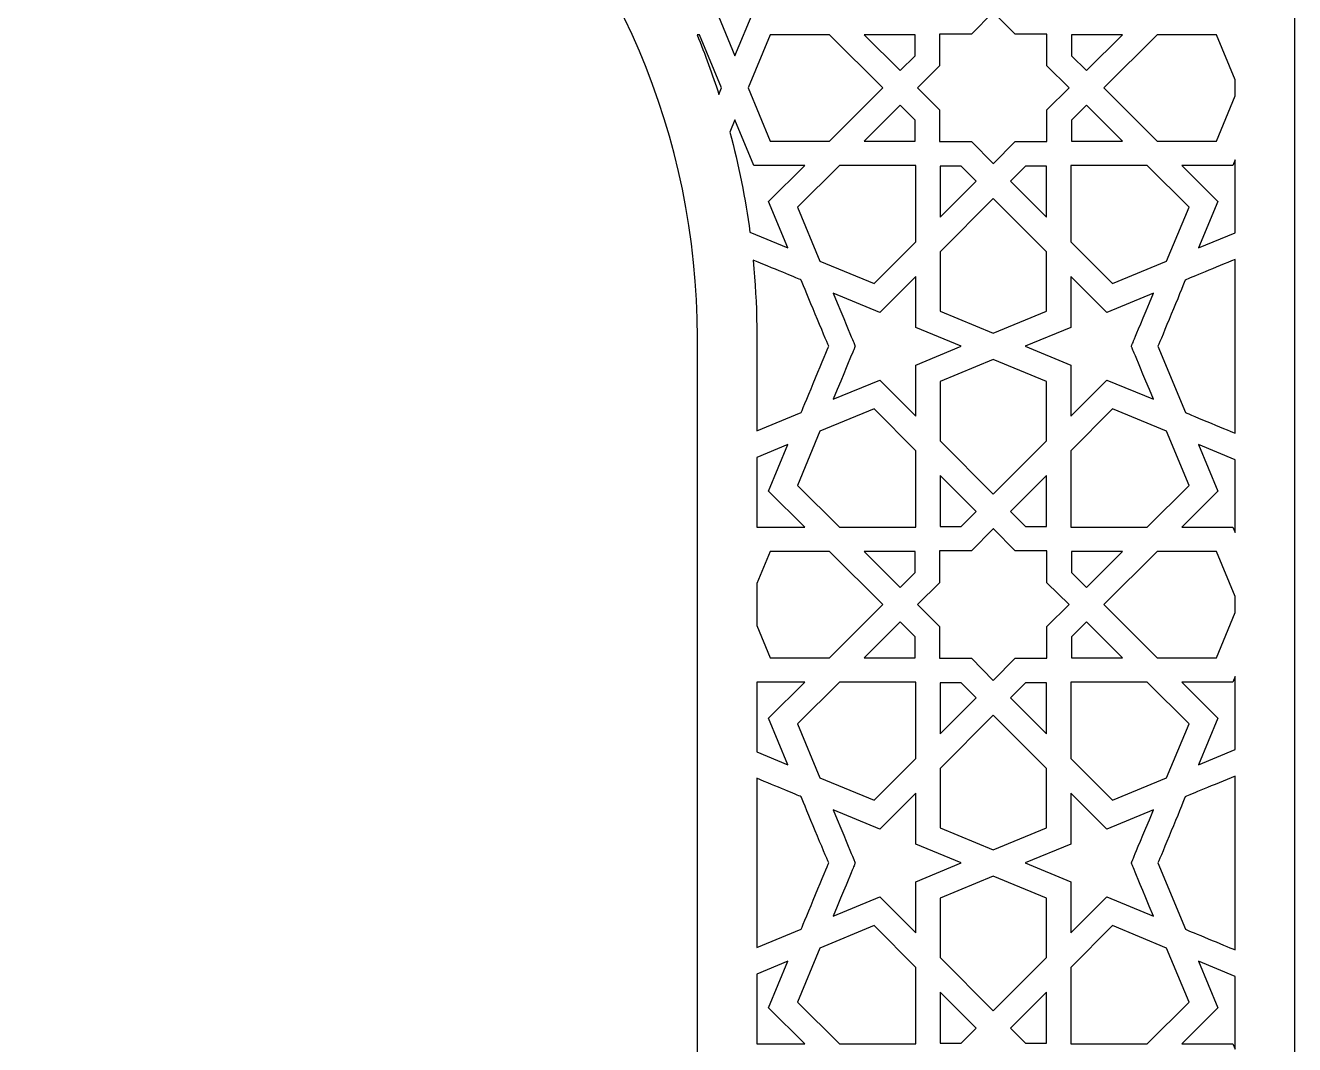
# Model space of a CAD drawing. Header units: millimetres. Extents: x -71 to 72, y -100 to 100.
# Drawn here: x 3.5 to 71.5, y -6.3 to 48.3 of the extents above; entities that cross this region are included whole.
import ezdxf

# ---------------------------------------------------------------- set-up
doc = ezdxf.new("R2010")
doc.units = ezdxf.units.MM
doc.header["$MEASUREMENT"] = 0
doc.layers.add('layer 1', color=7, linetype='Continuous')

msp = doc.modelspace()

# ---------------------------------------------------------------- linework, layer by layer
at = {"layer": 'layer 1', "color": 250}
for points, knots in [([(-71.4375, 100.1639), (-71.4375, 100.1639), (-71.4375, -99.8361), (-71.4375, -99.8361), (-71.4375, -99.8361), (-71.4375, -99.8361), (-39.4469, -99.8361), (-39.4469, -99.8361), (-39.4469, -99.8361), (-39.4469, -99.8361), (-39.4469, 31.5595), (-39.4469, 31.5595), (-39.4469, 31.5595), (-39.4469, 53.3323), (-21.7336, 71.0456), (0.0392, 71.0456), (0.0392, 71.0456), (21.8115, 71.0456), (39.5249, 53.3323), (39.5249, 31.5595), (39.5249, 31.5595), (39.5249, 31.5595), (39.5249, -99.8361), (39.5249, -99.8361), (39.5249, -99.8361), (39.5249, -99.8361), (71.5155, -99.8361), (71.5155, -99.8361), (71.5155, -99.8361), (71.5155, -99.8361), (71.5155, 100.1639), (71.5155, 100.1639), (71.5155, 100.1639), (71.5155, 100.1639), (-71.4375, 100.1639), (-71.4375, 100.1639)], [0, 0, 0, 0, 0.1, 0.1, 0.1, 0.1, 0.2, 0.2, 0.2, 0.2, 0.3, 0.3, 0.3, 0.3, 0.4, 0.4, 0.4, 0.4, 0.5, 0.5, 0.5, 0.5, 0.6, 0.6, 0.6, 0.6, 0.7, 0.7, 0.7, 0.7, 0.8, 0.8, 0.8, 0.8, 1, 1, 1, 1]), ([(39.7267, 51.0187), (39.7267, 51.0187), (38.6923, 53.5129), (38.6923, 53.5129), (38.6923, 53.5129), (41.6391, 52.2916), (41.3519, 52.4108), (41.535, 52.3339), (41.535, 52.3339), (41.7435, 52.4214), (41.3494, 52.258), (44.3777, 53.5129), (44.3777, 53.5129), (44.3777, 53.5129), (43.343, 51.0187), (43.343, 51.0187), (43.343, 51.0187), (43.343, 51.0187), (45.2762, 49.0943), (45.2762, 49.0943), (45.2762, 49.0943), (45.2762, 49.0943), (42.5457, 49.0943), (42.5457, 49.0943), (42.5457, 49.0943), (42.5457, 49.0943), (41.535, 46.6528), (41.535, 46.6528), (41.535, 46.6528), (41.535, 46.6528), (40.5239, 49.0943), (40.5239, 49.0943), (40.5239, 49.0943), (40.5239, 49.0943), (38.9393, 49.0943), (38.9393, 49.0943), (38.9393, 49.0943), (38.8183, 49.3621), (38.6969, 49.6235), (38.5773, 49.8743), (38.5773, 49.8743), (38.5773, 49.8743), (39.7267, 51.0187), (39.7267, 51.0187)], [0, 0, 0, 0, 0.0833333, 0.0833333, 0.0833333, 0.0833333, 0.1666667, 0.1666667, 0.1666667, 0.1666667, 0.25, 0.25, 0.25, 0.25, 0.3333333, 0.3333333, 0.3333333, 0.3333333, 0.4166667, 0.4166667, 0.4166667, 0.4166667, 0.5, 0.5, 0.5, 0.5, 0.5833333, 0.5833333, 0.5833333, 0.5833333, 0.6666667, 0.6666667, 0.6666667, 0.6666667, 0.75, 0.75, 0.75, 0.75, 0.8333333, 0.8333333, 0.8333333, 0.8333333, 1, 1, 1, 1]), ([(59.4367, 44.9379), (59.4367, 44.9379), (58.2503, 43.7635), (58.2503, 43.7635), (58.2503, 43.7635), (58.2503, 43.7635), (58.2503, 42.0631), (58.2503, 42.0631), (58.2503, 42.0631), (58.2503, 42.0631), (56.5496, 42.0631), (56.5496, 42.0631), (56.5496, 42.0631), (56.5496, 42.0631), (55.3766, 40.8778), (55.3766, 40.8778), (55.3766, 40.8778), (55.3766, 40.8778), (55.3727, 40.8817), (55.3727, 40.8817), (55.3727, 40.8817), (55.3727, 40.8817), (55.3716, 40.8806), (55.3716, 40.8806), (55.3716, 40.8806), (55.3716, 40.8806), (54.2008, 42.0631), (54.2008, 42.0631), (54.2008, 42.0631), (54.2008, 42.0631), (52.5004, 42.0631), (52.5004, 42.0631), (52.5004, 42.0631), (52.5004, 42.0631), (52.5004, 43.7635), (52.5004, 43.7635), (52.5004, 43.7635), (52.5004, 43.7635), (51.3151, 44.9368), (51.3151, 44.9368), (51.3151, 44.9368), (51.3151, 44.9368), (51.3189, 44.9407), (51.3189, 44.9407), (51.3189, 44.9407), (51.3189, 44.9407), (51.3179, 44.9418), (51.3179, 44.9418), (51.3179, 44.9418), (51.3179, 44.9418), (52.5004, 46.1123), (52.5004, 46.1123), (52.5004, 46.1123), (52.5004, 46.1123), (52.5004, 47.813), (52.5004, 47.813), (52.5004, 47.813), (52.5004, 47.813), (54.2008, 47.813), (54.2008, 47.813), (54.2008, 47.813), (54.2008, 47.813), (55.3755, 48.9994), (55.3755, 48.9994), (55.3755, 48.9994), (55.3755, 48.9994), (56.5496, 47.813), (56.5496, 47.813), (56.5496, 47.813), (56.5496, 47.813), (58.2503, 47.813), (58.2503, 47.813), (58.2503, 47.813), (58.2503, 47.813), (58.2503, 46.1123), (58.2503, 46.1123), (58.2503, 46.1123), (58.2503, 46.1123), (59.4367, 44.9379), (59.4367, 44.9379)], [0, 0, 0, 0, 0.047619, 0.047619, 0.047619, 0.047619, 0.0952381, 0.0952381, 0.0952381, 0.0952381, 0.1428571, 0.1428571, 0.1428571, 0.1428571, 0.1904762, 0.1904762, 0.1904762, 0.1904762, 0.2380952, 0.2380952, 0.2380952, 0.2380952, 0.2857143, 0.2857143, 0.2857143, 0.2857143, 0.3333333, 0.3333333, 0.3333333, 0.3333333, 0.3809524, 0.3809524, 0.3809524, 0.3809524, 0.4285714, 0.4285714, 0.4285714, 0.4285714, 0.4761905, 0.4761905, 0.4761905, 0.4761905, 0.5238095, 0.5238095, 0.5238095, 0.5238095, 0.5714286, 0.5714286, 0.5714286, 0.5714286, 0.6190476, 0.6190476, 0.6190476, 0.6190476, 0.6666667, 0.6666667, 0.6666667, 0.6666667, 0.7142857, 0.7142857, 0.7142857, 0.7142857, 0.7619048, 0.7619048, 0.7619048, 0.7619048, 0.8095238, 0.8095238, 0.8095238, 0.8095238, 0.8571429, 0.8571429, 0.8571429, 0.8571429, 0.9047619, 0.9047619, 0.9047619, 0.9047619, 1, 1, 1, 1]), ([(39.6469, 47.7824), (39.6469, 47.7824), (40.8245, 44.9379), (40.8245, 44.9379), (40.8245, 44.9379), (40.8245, 44.9379), (40.6781, 44.5841), (40.6781, 44.5841), (40.6781, 44.5841), (40.332, 45.6604), (39.939, 46.7332), (39.5062, 47.7824), (39.5062, 47.7824), (39.5062, 47.7824), (39.6469, 47.7824), (39.6469, 47.7824)], [0, 0, 0, 0, 0.2, 0.2, 0.2, 0.2, 0.4, 0.4, 0.4, 0.4, 0.6, 0.6, 0.6, 0.6, 1, 1, 1, 1]), ([(43.4231, 47.7824), (43.4231, 47.7824), (46.5938, 47.7824), (46.5938, 47.7824), (46.5938, 47.7824), (46.5938, 47.7824), (49.4527, 44.9379), (49.4527, 44.9379), (49.4527, 44.9379), (49.4527, 44.9379), (46.5938, 42.0938), (46.5938, 42.0938), (46.5938, 42.0938), (46.5938, 42.0938), (43.4231, 42.0938), (43.4231, 42.0938), (43.4231, 42.0938), (43.4231, 42.0938), (42.2451, 44.9379), (42.2451, 44.9379), (42.2451, 44.9379), (42.2451, 44.9379), (43.4231, 47.7824), (43.4231, 47.7824)], [0, 0, 0, 0, 0.1428571, 0.1428571, 0.1428571, 0.1428571, 0.2857143, 0.2857143, 0.2857143, 0.2857143, 0.4285714, 0.4285714, 0.4285714, 0.4285714, 0.5714286, 0.5714286, 0.5714286, 0.5714286, 0.7142857, 0.7142857, 0.7142857, 0.7142857, 1, 1, 1, 1]), ([(51.1884, 47.7824), (51.1884, 47.7824), (51.1884, 46.6595), (51.1884, 46.6595), (51.1884, 46.6595), (51.1884, 46.6595), (50.3841, 45.8622), (50.3841, 45.8622), (50.3841, 45.8622), (50.3841, 45.8622), (48.4547, 47.7824), (48.4547, 47.7824), (48.4547, 47.7824), (48.4547, 47.7824), (51.1884, 47.7824), (51.1884, 47.7824)], [0, 0, 0, 0, 0.2, 0.2, 0.2, 0.2, 0.4, 0.4, 0.4, 0.4, 0.6, 0.6, 0.6, 0.6, 1, 1, 1, 1]), ([(59.5623, 46.6595), (59.5623, 46.6595), (59.5623, 47.7824), (59.5623, 47.7824), (59.5623, 47.7824), (59.5623, 47.7824), (62.296, 47.7824), (62.296, 47.7824), (62.296, 47.7824), (62.296, 47.7824), (60.3666, 45.8622), (60.3666, 45.8622), (60.3666, 45.8622), (60.3666, 45.8622), (59.5623, 46.6595), (59.5623, 46.6595)], [0, 0, 0, 0, 0.2, 0.2, 0.2, 0.2, 0.4, 0.4, 0.4, 0.4, 0.6, 0.6, 0.6, 0.6, 1, 1, 1, 1]), ([(64.1569, 42.0938), (64.1569, 42.0938), (61.298, 44.9379), (61.298, 44.9379), (61.298, 44.9379), (61.298, 44.9379), (64.1569, 47.7824), (64.1569, 47.7824), (64.1569, 47.7824), (64.1569, 47.7824), (67.3276, 47.7824), (67.3276, 47.7824), (67.3276, 47.7824), (67.3276, 47.7824), (68.3292, 45.3641), (68.3292, 45.3641), (68.3292, 45.3641), (68.3292, 45.3641), (68.3292, 44.5117), (68.3292, 44.5117), (68.3292, 44.5117), (68.3292, 44.5117), (67.3276, 42.0938), (67.3276, 42.0938), (67.3276, 42.0938), (67.3276, 42.0938), (64.1569, 42.0938), (64.1569, 42.0938)], [0, 0, 0, 0, 0.125, 0.125, 0.125, 0.125, 0.25, 0.25, 0.25, 0.25, 0.375, 0.375, 0.375, 0.375, 0.5, 0.5, 0.5, 0.5, 0.625, 0.625, 0.625, 0.625, 0.75, 0.75, 0.75, 0.75, 1, 1, 1, 1]), ([(50.3841, 44.014), (50.3841, 44.014), (51.1884, 43.2163), (51.1884, 43.2163), (51.1884, 43.2163), (51.1884, 43.2163), (51.1884, 42.0938), (51.1884, 42.0938), (51.1884, 42.0938), (51.1884, 42.0938), (48.4547, 42.0938), (48.4547, 42.0938), (48.4547, 42.0938), (48.4547, 42.0938), (50.3841, 44.014), (50.3841, 44.014)], [0, 0, 0, 0, 0.2, 0.2, 0.2, 0.2, 0.4, 0.4, 0.4, 0.4, 0.6, 0.6, 0.6, 0.6, 1, 1, 1, 1]), ([(59.5623, 42.0938), (59.5623, 42.0938), (59.5623, 43.2163), (59.5623, 43.2163), (59.5623, 43.2163), (59.5623, 43.2163), (60.3666, 44.014), (60.3666, 44.014), (60.3666, 44.014), (60.3666, 44.014), (62.296, 42.0938), (62.296, 42.0938), (62.296, 42.0938), (62.296, 42.0938), (59.5623, 42.0938), (59.5623, 42.0938)], [0, 0, 0, 0, 0.2, 0.2, 0.2, 0.2, 0.4, 0.4, 0.4, 0.4, 0.6, 0.6, 0.6, 0.6, 1, 1, 1, 1]), ([(41.535, 43.2231), (41.535, 43.2231), (42.5457, 40.7818), (42.5457, 40.7818), (42.5457, 40.7818), (42.5457, 40.7818), (45.2762, 40.7818), (45.2762, 40.7818), (45.2762, 40.7818), (45.2762, 40.7818), (43.343, 38.8574), (43.343, 38.8574), (43.343, 38.8574), (43.343, 38.8574), (44.3777, 36.3629), (44.3777, 36.3629), (44.3777, 36.3629), (44.3777, 36.3629), (42.3376, 37.2085), (42.3376, 37.2085), (42.3376, 37.2085), (42.0987, 39.0067), (41.7386, 40.8115), (41.2665, 42.5754), (41.2665, 42.5754), (41.2665, 42.5754), (41.535, 43.2231), (41.535, 43.2231)], [0, 0, 0, 0, 0.125, 0.125, 0.125, 0.125, 0.25, 0.25, 0.25, 0.25, 0.375, 0.375, 0.375, 0.375, 0.5, 0.5, 0.5, 0.5, 0.625, 0.625, 0.625, 0.625, 0.75, 0.75, 0.75, 0.75, 1, 1, 1, 1]), ([(67.4077, 38.8574), (67.4077, 38.8574), (65.4745, 40.7818), (65.4745, 40.7818), (65.4745, 40.7818), (65.4745, 40.7818), (68.2046, 40.7818), (68.2046, 40.7818), (68.2046, 40.7818), (68.2046, 40.7818), (68.3292, 41.082), (68.3292, 41.082), (68.3292, 41.082), (68.3292, 41.082), (68.3292, 37.1736), (68.3292, 37.1736), (68.3292, 37.1736), (68.3292, 37.1736), (66.373, 36.3629), (66.373, 36.3629), (66.373, 36.3629), (66.373, 36.3629), (67.4077, 38.8574), (67.4077, 38.8574)], [0, 0, 0, 0, 0.1428571, 0.1428571, 0.1428571, 0.1428571, 0.2857143, 0.2857143, 0.2857143, 0.2857143, 0.4285714, 0.4285714, 0.4285714, 0.4285714, 0.5714286, 0.5714286, 0.5714286, 0.5714286, 0.7142857, 0.7142857, 0.7142857, 0.7142857, 1, 1, 1, 1]), ([(47.1353, 40.7818), (47.1353, 40.7818), (51.2191, 40.7818), (51.2191, 40.7818), (51.2191, 40.7818), (51.2191, 40.7818), (51.2191, 36.6981), (51.2191, 36.6981), (51.2191, 36.6981), (51.2191, 36.6981), (48.9853, 34.4541), (48.9853, 34.4541), (48.9853, 34.4541), (48.9853, 34.4541), (46.0911, 35.6542), (46.0911, 35.6542), (46.0911, 35.6542), (46.0911, 35.6542), (44.8913, 38.548), (44.8913, 38.548), (44.8913, 38.548), (44.8913, 38.548), (47.1353, 40.7818), (47.1353, 40.7818)], [0, 0, 0, 0, 0.1428571, 0.1428571, 0.1428571, 0.1428571, 0.2857143, 0.2857143, 0.2857143, 0.2857143, 0.4285714, 0.4285714, 0.4285714, 0.4285714, 0.5714286, 0.5714286, 0.5714286, 0.5714286, 0.7142857, 0.7142857, 0.7142857, 0.7142857, 1, 1, 1, 1]), ([(52.5311, 38.0175), (52.5311, 38.0175), (52.5311, 40.7511), (52.5311, 40.7511), (52.5311, 40.7511), (52.5311, 40.7511), (53.6536, 40.7511), (53.6536, 40.7511), (53.6536, 40.7511), (53.6536, 40.7511), (54.4513, 39.9468), (54.4513, 39.9468), (54.4513, 39.9468), (54.4513, 39.9468), (52.5311, 38.0175), (52.5311, 38.0175)], [0, 0, 0, 0, 0.2, 0.2, 0.2, 0.2, 0.4, 0.4, 0.4, 0.4, 0.6, 0.6, 0.6, 0.6, 1, 1, 1, 1]), ([(58.2196, 40.7511), (58.2196, 40.7511), (58.2196, 38.0175), (58.2196, 38.0175), (58.2196, 38.0175), (58.2196, 38.0175), (56.2995, 39.9468), (56.2995, 39.9468), (56.2995, 39.9468), (56.2995, 39.9468), (57.0971, 40.7511), (57.0971, 40.7511), (57.0971, 40.7511), (57.0971, 40.7511), (58.2196, 40.7511), (58.2196, 40.7511)], [0, 0, 0, 0, 0.2, 0.2, 0.2, 0.2, 0.4, 0.4, 0.4, 0.4, 0.6, 0.6, 0.6, 0.6, 1, 1, 1, 1]), ([(64.6582, 35.6539), (64.6582, 35.6539), (61.765, 34.4541), (61.765, 34.4541), (61.765, 34.4541), (61.765, 34.4541), (59.5316, 36.6981), (59.5316, 36.6981), (59.5316, 36.6981), (59.5316, 36.6981), (59.5316, 40.7818), (59.5316, 40.7818), (59.5316, 40.7818), (59.5316, 40.7818), (63.615, 40.7818), (63.615, 40.7818), (63.615, 40.7818), (63.615, 40.7818), (65.8594, 38.548), (65.8594, 38.548), (65.8594, 38.548), (65.8594, 38.548), (64.6582, 35.6539), (64.6582, 35.6539)], [0, 0, 0, 0, 0.1428571, 0.1428571, 0.1428571, 0.1428571, 0.2857143, 0.2857143, 0.2857143, 0.2857143, 0.4285714, 0.4285714, 0.4285714, 0.4285714, 0.5714286, 0.5714286, 0.5714286, 0.5714286, 0.7142857, 0.7142857, 0.7142857, 0.7142857, 1, 1, 1, 1]), ([(52.5311, 36.1566), (52.5311, 36.1566), (55.3755, 39.0151), (55.3755, 39.0151), (55.3755, 39.0151), (55.3755, 39.0151), (58.2196, 36.1566), (58.2196, 36.1566), (58.2196, 36.1566), (58.2196, 36.1566), (58.2196, 32.9854), (58.2196, 32.9854), (58.2196, 32.9854), (58.2196, 32.9854), (55.3755, 31.8079), (55.3755, 31.8079), (55.3755, 31.8079), (55.3755, 31.8079), (52.5311, 32.9854), (52.5311, 32.9854), (52.5311, 32.9854), (52.5311, 32.9854), (52.5311, 36.1566), (52.5311, 36.1566)], [0, 0, 0, 0, 0.1428571, 0.1428571, 0.1428571, 0.1428571, 0.2857143, 0.2857143, 0.2857143, 0.2857143, 0.4285714, 0.4285714, 0.4285714, 0.4285714, 0.5714286, 0.5714286, 0.5714286, 0.5714286, 0.7142857, 0.7142857, 0.7142857, 0.7142857, 1, 1, 1, 1]), ([(42.5097, 35.717), (43.9706, 35.1116), (44.868, 34.7395), (45.0928, 34.6456), (45.0928, 34.6456), (45.3245, 34.0406), (46.3712, 31.5412), (46.5582, 31.097), (46.5582, 31.097), (46.463, 30.8677), (45.279, 28.0106), (45.0846, 27.546), (45.0846, 27.546), (45.0846, 27.546), (42.7115, 26.5617), (42.7115, 26.5617), (42.7115, 26.5617), (42.7129, 31.6876), (42.7584, 33.1908), (42.5097, 35.717)], [0, 0, 0, 0, 0.1666667, 0.1666667, 0.1666667, 0.1666667, 0.3333333, 0.3333333, 0.3333333, 0.3333333, 0.5, 0.5, 0.5, 0.5, 0.6666667, 0.6666667, 0.6666667, 0.6666667, 1, 1, 1, 1]), ([(64.1925, 31.097), (64.3791, 31.5412), (65.4262, 34.0406), (65.6579, 34.6456), (65.6579, 34.6456), (65.9497, 34.7673), (67.3209, 35.3356), (68.3292, 35.7533), (68.3292, 35.7533), (68.3292, 35.7533), (68.3292, 26.4418), (68.3292, 26.4418), (68.3292, 26.4418), (68.2011, 26.4947), (65.9229, 27.4394), (65.665, 27.5463), (65.665, 27.5463), (65.665, 27.5463), (64.1925, 31.097), (64.1925, 31.097)], [0, 0, 0, 0, 0.1666667, 0.1666667, 0.1666667, 0.1666667, 0.3333333, 0.3333333, 0.3333333, 0.3333333, 0.5, 0.5, 0.5, 0.5, 0.6666667, 0.6666667, 0.6666667, 0.6666667, 1, 1, 1, 1]), ([(49.2947, 32.9057), (49.2947, 32.9057), (51.2191, 34.8389), (51.2191, 34.8389), (51.2191, 34.8389), (51.2191, 34.8389), (51.2191, 32.1084), (51.2191, 32.1084), (51.2191, 32.1084), (51.2191, 32.1084), (53.6607, 31.0974), (53.6607, 31.0974), (53.6607, 31.0974), (53.6607, 31.0974), (51.2191, 30.0867), (51.2191, 30.0867), (51.2191, 30.0867), (51.2191, 30.0867), (51.2191, 27.3562), (51.2191, 27.3562), (51.2191, 27.3562), (51.2191, 27.3562), (49.2947, 29.2894), (49.2947, 29.2894), (49.2947, 29.2894), (49.2947, 29.2894), (46.8002, 28.2547), (46.8002, 28.2547), (46.8002, 28.2547), (48.0395, 31.2445), (47.9058, 30.9227), (47.9792, 31.0974), (47.9792, 31.0974), (47.9009, 31.2836), (48.0392, 30.9506), (46.8002, 33.9401), (46.8002, 33.9401), (46.8002, 33.9401), (49.2947, 32.9057), (49.2947, 32.9057)], [0, 0, 0, 0, 0.0909091, 0.0909091, 0.0909091, 0.0909091, 0.1818182, 0.1818182, 0.1818182, 0.1818182, 0.2727273, 0.2727273, 0.2727273, 0.2727273, 0.3636364, 0.3636364, 0.3636364, 0.3636364, 0.4545455, 0.4545455, 0.4545455, 0.4545455, 0.5454545, 0.5454545, 0.5454545, 0.5454545, 0.6363636, 0.6363636, 0.6363636, 0.6363636, 0.7272727, 0.7272727, 0.7272727, 0.7272727, 0.8181818, 0.8181818, 0.8181818, 0.8181818, 1, 1, 1, 1]), ([(62.7715, 31.0974), (62.8551, 30.8981), (62.7151, 31.235), (63.9505, 28.2547), (63.9505, 28.2547), (63.9505, 28.2547), (61.456, 29.2894), (61.456, 29.2894), (61.456, 29.2894), (61.456, 29.2894), (59.5316, 27.3562), (59.5316, 27.3562), (59.5316, 27.3562), (59.5316, 27.3562), (59.5316, 30.0867), (59.5316, 30.0867), (59.5316, 30.0867), (59.5316, 30.0867), (57.09, 31.0974), (57.09, 31.0974), (57.09, 31.0974), (57.09, 31.0974), (59.5316, 32.1084), (59.5316, 32.1084), (59.5316, 32.1084), (59.5316, 32.1084), (59.5316, 34.8389), (59.5316, 34.8389), (59.5316, 34.8389), (59.5316, 34.8389), (61.456, 32.9057), (61.456, 32.9057), (61.456, 32.9057), (61.456, 32.9057), (63.9505, 33.9401), (63.9505, 33.9401), (63.9505, 33.9401), (62.7493, 31.0427), (62.8421, 31.2653), (62.7715, 31.0974)], [0, 0, 0, 0, 0.0909091, 0.0909091, 0.0909091, 0.0909091, 0.1818182, 0.1818182, 0.1818182, 0.1818182, 0.2727273, 0.2727273, 0.2727273, 0.2727273, 0.3636364, 0.3636364, 0.3636364, 0.3636364, 0.4545455, 0.4545455, 0.4545455, 0.4545455, 0.5454545, 0.5454545, 0.5454545, 0.5454545, 0.6363636, 0.6363636, 0.6363636, 0.6363636, 0.7272727, 0.7272727, 0.7272727, 0.7272727, 0.8181818, 0.8181818, 0.8181818, 0.8181818, 1, 1, 1, 1]), ([(58.2196, 26.0385), (58.2196, 26.0385), (55.3755, 23.1796), (55.3755, 23.1796), (55.3755, 23.1796), (55.3755, 23.1796), (52.5311, 26.0385), (52.5311, 26.0385), (52.5311, 26.0385), (52.5311, 26.0385), (52.5311, 29.2097), (52.5311, 29.2097), (52.5311, 29.2097), (52.5311, 29.2097), (55.3755, 30.3872), (55.3755, 30.3872), (55.3755, 30.3872), (55.3755, 30.3872), (58.2196, 29.2097), (58.2196, 29.2097), (58.2196, 29.2097), (58.2196, 29.2097), (58.2196, 26.0385), (58.2196, 26.0385)], [0, 0, 0, 0, 0.1428571, 0.1428571, 0.1428571, 0.1428571, 0.2857143, 0.2857143, 0.2857143, 0.2857143, 0.4285714, 0.4285714, 0.4285714, 0.4285714, 0.5714286, 0.5714286, 0.5714286, 0.5714286, 0.7142857, 0.7142857, 0.7142857, 0.7142857, 1, 1, 1, 1]), ([(46.0915, 26.5409), (46.0915, 26.5409), (48.9853, 27.741), (48.9853, 27.741), (48.9853, 27.741), (48.9853, 27.741), (51.2191, 25.497), (51.2191, 25.497), (51.2191, 25.497), (51.2191, 25.497), (51.2191, 21.4133), (51.2191, 21.4133), (51.2191, 21.4133), (51.2191, 21.4133), (47.1353, 21.4133), (47.1353, 21.4133), (47.1353, 21.4133), (47.1353, 21.4133), (44.8913, 23.6471), (44.8913, 23.6471), (44.8913, 23.6471), (44.8913, 23.6471), (46.0915, 26.5409), (46.0915, 26.5409)], [0, 0, 0, 0, 0.1428571, 0.1428571, 0.1428571, 0.1428571, 0.2857143, 0.2857143, 0.2857143, 0.2857143, 0.4285714, 0.4285714, 0.4285714, 0.4285714, 0.5714286, 0.5714286, 0.5714286, 0.5714286, 0.7142857, 0.7142857, 0.7142857, 0.7142857, 1, 1, 1, 1]), ([(59.5316, 21.4133), (59.5316, 21.4133), (59.5316, 25.497), (59.5316, 25.497), (59.5316, 25.497), (59.5316, 25.497), (61.765, 27.741), (61.765, 27.741), (61.765, 27.741), (61.765, 27.741), (64.6592, 26.5409), (64.6592, 26.5409), (64.6592, 26.5409), (64.6592, 26.5409), (65.8594, 23.6471), (65.8594, 23.6471), (65.8594, 23.6471), (65.8594, 23.6471), (63.615, 21.4133), (63.615, 21.4133), (63.615, 21.4133), (63.615, 21.4133), (59.5316, 21.4133), (59.5316, 21.4133)], [0, 0, 0, 0, 0.1428571, 0.1428571, 0.1428571, 0.1428571, 0.2857143, 0.2857143, 0.2857143, 0.2857143, 0.4285714, 0.4285714, 0.4285714, 0.4285714, 0.5714286, 0.5714286, 0.5714286, 0.5714286, 0.7142857, 0.7142857, 0.7142857, 0.7142857, 1, 1, 1, 1]), ([(43.343, 23.3377), (43.343, 23.3377), (45.2762, 21.4133), (45.2762, 21.4133), (45.2762, 21.4133), (45.2762, 21.4133), (42.7115, 21.4133), (42.7115, 21.4133), (42.7115, 21.4133), (42.7115, 21.4133), (42.7115, 25.1414), (42.7115, 25.1414), (42.7115, 25.1414), (42.7115, 25.1414), (44.3777, 25.8322), (44.3777, 25.8322), (44.3777, 25.8322), (44.3777, 25.8322), (43.343, 23.3377), (43.343, 23.3377)], [0, 0, 0, 0, 0.1666667, 0.1666667, 0.1666667, 0.1666667, 0.3333333, 0.3333333, 0.3333333, 0.3333333, 0.5, 0.5, 0.5, 0.5, 0.6666667, 0.6666667, 0.6666667, 0.6666667, 1, 1, 1, 1]), ([(67.4077, 23.3377), (67.4077, 23.3377), (66.373, 25.8322), (66.373, 25.8322), (66.373, 25.8322), (66.373, 25.8322), (68.3292, 25.0215), (68.3292, 25.0215), (68.3292, 25.0215), (68.3292, 25.0215), (68.3292, 21.1131), (68.3292, 21.1131), (68.3292, 21.1131), (68.3292, 21.1131), (68.2046, 21.4133), (68.2046, 21.4133), (68.2046, 21.4133), (68.2046, 21.4133), (65.4745, 21.4133), (65.4745, 21.4133), (65.4745, 21.4133), (65.4745, 21.4133), (67.4077, 23.3377), (67.4077, 23.3377)], [0, 0, 0, 0, 0.1428571, 0.1428571, 0.1428571, 0.1428571, 0.2857143, 0.2857143, 0.2857143, 0.2857143, 0.4285714, 0.4285714, 0.4285714, 0.4285714, 0.5714286, 0.5714286, 0.5714286, 0.5714286, 0.7142857, 0.7142857, 0.7142857, 0.7142857, 1, 1, 1, 1]), ([(52.5311, 21.444), (52.5311, 21.444), (52.5311, 24.1776), (52.5311, 24.1776), (52.5311, 24.1776), (52.5311, 24.1776), (54.4513, 22.2483), (54.4513, 22.2483), (54.4513, 22.2483), (54.4513, 22.2483), (53.6536, 21.444), (53.6536, 21.444), (53.6536, 21.444), (53.6536, 21.444), (52.5311, 21.444), (52.5311, 21.444)], [0, 0, 0, 0, 0.2, 0.2, 0.2, 0.2, 0.4, 0.4, 0.4, 0.4, 0.6, 0.6, 0.6, 0.6, 1, 1, 1, 1]), ([(58.2196, 24.1776), (58.2196, 24.1776), (58.2196, 21.444), (58.2196, 21.444), (58.2196, 21.444), (58.2196, 21.444), (57.0971, 21.444), (57.0971, 21.444), (57.0971, 21.444), (57.0971, 21.444), (56.2995, 22.2483), (56.2995, 22.2483), (56.2995, 22.2483), (56.2995, 22.2483), (58.2196, 24.1776), (58.2196, 24.1776)], [0, 0, 0, 0, 0.2, 0.2, 0.2, 0.2, 0.4, 0.4, 0.4, 0.4, 0.6, 0.6, 0.6, 0.6, 1, 1, 1, 1]), ([(59.4367, 17.2572), (59.4367, 17.2572), (58.2503, 16.0828), (58.2503, 16.0828), (58.2503, 16.0828), (58.2503, 16.0828), (58.2503, 14.3821), (58.2503, 14.3821), (58.2503, 14.3821), (58.2503, 14.3821), (56.5496, 14.3821), (56.5496, 14.3821), (56.5496, 14.3821), (56.5496, 14.3821), (55.3769, 13.1974), (55.3769, 13.1974), (55.3769, 13.1974), (55.3769, 13.1974), (55.3727, 13.2017), (55.3727, 13.2017), (55.3727, 13.2017), (55.3727, 13.2017), (55.3709, 13.2003), (55.3709, 13.2003), (55.3709, 13.2003), (55.3709, 13.2003), (54.2008, 14.3821), (54.2008, 14.3821), (54.2008, 14.3821), (54.2008, 14.3821), (52.5004, 14.3821), (52.5004, 14.3821), (52.5004, 14.3821), (52.5004, 14.3821), (52.5004, 16.0828), (52.5004, 16.0828), (52.5004, 16.0828), (52.5004, 16.0828), (51.3154, 17.2561), (51.3154, 17.2561), (51.3154, 17.2561), (51.3154, 17.2561), (51.3196, 17.2604), (51.3196, 17.2604), (51.3196, 17.2604), (51.3196, 17.2604), (51.3186, 17.2614), (51.3186, 17.2614), (51.3186, 17.2614), (51.3186, 17.2614), (52.5004, 18.4316), (52.5004, 18.4316), (52.5004, 18.4316), (52.5004, 18.4316), (52.5004, 20.132), (52.5004, 20.132), (52.5004, 20.132), (52.5004, 20.132), (54.2008, 20.132), (54.2008, 20.132), (54.2008, 20.132), (54.2008, 20.132), (55.3741, 21.3173), (55.3741, 21.3173), (55.3741, 21.3173), (55.3741, 21.3173), (55.378, 21.3134), (55.378, 21.3134), (55.378, 21.3134), (55.378, 21.3134), (55.3791, 21.3145), (55.3791, 21.3145), (55.3791, 21.3145), (55.3791, 21.3145), (56.5496, 20.132), (56.5496, 20.132), (56.5496, 20.132), (56.5496, 20.132), (58.2503, 20.132), (58.2503, 20.132), (58.2503, 20.132), (58.2503, 20.132), (58.2503, 18.4316), (58.2503, 18.4316), (58.2503, 18.4316), (58.2503, 18.4316), (59.4367, 17.2572), (59.4367, 17.2572)], [0, 0, 0, 0, 0.0434783, 0.0434783, 0.0434783, 0.0434783, 0.0869565, 0.0869565, 0.0869565, 0.0869565, 0.1304348, 0.1304348, 0.1304348, 0.1304348, 0.173913, 0.173913, 0.173913, 0.173913, 0.2173913, 0.2173913, 0.2173913, 0.2173913, 0.2608696, 0.2608696, 0.2608696, 0.2608696, 0.3043478, 0.3043478, 0.3043478, 0.3043478, 0.3478261, 0.3478261, 0.3478261, 0.3478261, 0.3913043, 0.3913043, 0.3913043, 0.3913043, 0.4347826, 0.4347826, 0.4347826, 0.4347826, 0.4782609, 0.4782609, 0.4782609, 0.4782609, 0.5217391, 0.5217391, 0.5217391, 0.5217391, 0.5652174, 0.5652174, 0.5652174, 0.5652174, 0.6086957, 0.6086957, 0.6086957, 0.6086957, 0.6521739, 0.6521739, 0.6521739, 0.6521739, 0.6956522, 0.6956522, 0.6956522, 0.6956522, 0.7391304, 0.7391304, 0.7391304, 0.7391304, 0.7826087, 0.7826087, 0.7826087, 0.7826087, 0.826087, 0.826087, 0.826087, 0.826087, 0.8695652, 0.8695652, 0.8695652, 0.8695652, 0.9130435, 0.9130435, 0.9130435, 0.9130435, 1, 1, 1, 1]), ([(46.5938, 20.1013), (46.5938, 20.1013), (49.4527, 17.2572), (49.4527, 17.2572), (49.4527, 17.2572), (49.4527, 17.2572), (46.5938, 14.4127), (46.5938, 14.4127), (46.5938, 14.4127), (46.5938, 14.4127), (43.4231, 14.4127), (43.4231, 14.4127), (43.4231, 14.4127), (43.4231, 14.4127), (42.7115, 16.1311), (42.7115, 16.1311), (42.7115, 16.1311), (42.7115, 16.1311), (42.7115, 18.3829), (42.7115, 18.3829), (42.7115, 18.3829), (42.7115, 18.3829), (43.4231, 20.1013), (43.4231, 20.1013), (43.4231, 20.1013), (43.4231, 20.1013), (46.5938, 20.1013), (46.5938, 20.1013)], [0, 0, 0, 0, 0.125, 0.125, 0.125, 0.125, 0.25, 0.25, 0.25, 0.25, 0.375, 0.375, 0.375, 0.375, 0.5, 0.5, 0.5, 0.5, 0.625, 0.625, 0.625, 0.625, 0.75, 0.75, 0.75, 0.75, 1, 1, 1, 1]), ([(51.1884, 20.1013), (51.1884, 20.1013), (51.1884, 18.9788), (51.1884, 18.9788), (51.1884, 18.9788), (51.1884, 18.9788), (50.3841, 18.1815), (50.3841, 18.1815), (50.3841, 18.1815), (50.3841, 18.1815), (48.4547, 20.1013), (48.4547, 20.1013), (48.4547, 20.1013), (48.4547, 20.1013), (51.1884, 20.1013), (51.1884, 20.1013)], [0, 0, 0, 0, 0.2, 0.2, 0.2, 0.2, 0.4, 0.4, 0.4, 0.4, 0.6, 0.6, 0.6, 0.6, 1, 1, 1, 1]), ([(59.5623, 18.9788), (59.5623, 18.9788), (59.5623, 20.1013), (59.5623, 20.1013), (59.5623, 20.1013), (59.5623, 20.1013), (62.296, 20.1013), (62.296, 20.1013), (62.296, 20.1013), (62.296, 20.1013), (60.3666, 18.1815), (60.3666, 18.1815), (60.3666, 18.1815), (60.3666, 18.1815), (59.5623, 18.9788), (59.5623, 18.9788)], [0, 0, 0, 0, 0.2, 0.2, 0.2, 0.2, 0.4, 0.4, 0.4, 0.4, 0.6, 0.6, 0.6, 0.6, 1, 1, 1, 1]), ([(64.1569, 14.4127), (64.1569, 14.4127), (61.298, 17.2572), (61.298, 17.2572), (61.298, 17.2572), (61.298, 17.2572), (64.1569, 20.1013), (64.1569, 20.1013), (64.1569, 20.1013), (64.1569, 20.1013), (67.3276, 20.1013), (67.3276, 20.1013), (67.3276, 20.1013), (67.3276, 20.1013), (68.3292, 17.6834), (68.3292, 17.6834), (68.3292, 17.6834), (68.3292, 17.6834), (68.3292, 16.831), (68.3292, 16.831), (68.3292, 16.831), (68.3292, 16.831), (67.3276, 14.4127), (67.3276, 14.4127), (67.3276, 14.4127), (67.3276, 14.4127), (64.1569, 14.4127), (64.1569, 14.4127)], [0, 0, 0, 0, 0.125, 0.125, 0.125, 0.125, 0.25, 0.25, 0.25, 0.25, 0.375, 0.375, 0.375, 0.375, 0.5, 0.5, 0.5, 0.5, 0.625, 0.625, 0.625, 0.625, 0.75, 0.75, 0.75, 0.75, 1, 1, 1, 1]), ([(51.1884, 15.5353), (51.1884, 15.5353), (51.1884, 14.4127), (51.1884, 14.4127), (51.1884, 14.4127), (51.1884, 14.4127), (48.4547, 14.4127), (48.4547, 14.4127), (48.4547, 14.4127), (48.4547, 14.4127), (50.3841, 16.3329), (50.3841, 16.3329), (50.3841, 16.3329), (50.3841, 16.3329), (51.1884, 15.5353), (51.1884, 15.5353)], [0, 0, 0, 0, 0.2, 0.2, 0.2, 0.2, 0.4, 0.4, 0.4, 0.4, 0.6, 0.6, 0.6, 0.6, 1, 1, 1, 1]), ([(59.5623, 14.4127), (59.5623, 14.4127), (59.5623, 15.5353), (59.5623, 15.5353), (59.5623, 15.5353), (59.5623, 15.5353), (60.3666, 16.3329), (60.3666, 16.3329), (60.3666, 16.3329), (60.3666, 16.3329), (62.296, 14.4127), (62.296, 14.4127), (62.296, 14.4127), (62.296, 14.4127), (59.5623, 14.4127), (59.5623, 14.4127)], [0, 0, 0, 0, 0.2, 0.2, 0.2, 0.2, 0.4, 0.4, 0.4, 0.4, 0.6, 0.6, 0.6, 0.6, 1, 1, 1, 1]), ([(43.343, 11.1764), (43.343, 11.1764), (44.3777, 8.6819), (44.3777, 8.6819), (44.3777, 8.6819), (44.3777, 8.6819), (42.7115, 9.3726), (42.7115, 9.3726), (42.7115, 9.3726), (42.7115, 9.3726), (42.7115, 13.1011), (42.7115, 13.1011), (42.7115, 13.1011), (42.7115, 13.1011), (45.2762, 13.1011), (45.2762, 13.1011), (45.2762, 13.1011), (45.2762, 13.1011), (43.343, 11.1764), (43.343, 11.1764)], [0, 0, 0, 0, 0.1666667, 0.1666667, 0.1666667, 0.1666667, 0.3333333, 0.3333333, 0.3333333, 0.3333333, 0.5, 0.5, 0.5, 0.5, 0.6666667, 0.6666667, 0.6666667, 0.6666667, 1, 1, 1, 1]), ([(51.2191, 13.1011), (51.2191, 13.1011), (51.2191, 9.0174), (51.2191, 9.0174), (51.2191, 9.0174), (51.2191, 9.0174), (48.9853, 6.773), (48.9853, 6.773), (48.9853, 6.773), (48.9853, 6.773), (46.0911, 7.9731), (46.0911, 7.9731), (46.0911, 7.9731), (46.0911, 7.9731), (44.8913, 10.867), (44.8913, 10.867), (44.8913, 10.867), (44.8913, 10.867), (47.1353, 13.1011), (47.1353, 13.1011), (47.1353, 13.1011), (47.1353, 13.1011), (51.2191, 13.1011), (51.2191, 13.1011)], [0, 0, 0, 0, 0.1428571, 0.1428571, 0.1428571, 0.1428571, 0.2857143, 0.2857143, 0.2857143, 0.2857143, 0.4285714, 0.4285714, 0.4285714, 0.4285714, 0.5714286, 0.5714286, 0.5714286, 0.5714286, 0.7142857, 0.7142857, 0.7142857, 0.7142857, 1, 1, 1, 1]), ([(52.5311, 10.3364), (52.5311, 10.3364), (52.5311, 13.0701), (52.5311, 13.0701), (52.5311, 13.0701), (52.5311, 13.0701), (53.6536, 13.0701), (53.6536, 13.0701), (53.6536, 13.0701), (53.6536, 13.0701), (54.4513, 12.2657), (54.4513, 12.2657), (54.4513, 12.2657), (54.4513, 12.2657), (52.5311, 10.3364), (52.5311, 10.3364)], [0, 0, 0, 0, 0.2, 0.2, 0.2, 0.2, 0.4, 0.4, 0.4, 0.4, 0.6, 0.6, 0.6, 0.6, 1, 1, 1, 1]), ([(58.2196, 13.0701), (58.2196, 13.0701), (58.2196, 10.3364), (58.2196, 10.3364), (58.2196, 10.3364), (58.2196, 10.3364), (56.2995, 12.2657), (56.2995, 12.2657), (56.2995, 12.2657), (56.2995, 12.2657), (57.0971, 13.0701), (57.0971, 13.0701), (57.0971, 13.0701), (57.0971, 13.0701), (58.2196, 13.0701), (58.2196, 13.0701)], [0, 0, 0, 0, 0.2, 0.2, 0.2, 0.2, 0.4, 0.4, 0.4, 0.4, 0.6, 0.6, 0.6, 0.6, 1, 1, 1, 1]), ([(64.6582, 7.9728), (64.6582, 7.9728), (61.765, 6.773), (61.765, 6.773), (61.765, 6.773), (61.765, 6.773), (59.5316, 9.0174), (59.5316, 9.0174), (59.5316, 9.0174), (59.5316, 9.0174), (59.5316, 13.1011), (59.5316, 13.1011), (59.5316, 13.1011), (59.5316, 13.1011), (63.615, 13.1011), (63.615, 13.1011), (63.615, 13.1011), (63.615, 13.1011), (65.8594, 10.8673), (65.8594, 10.8673), (65.8594, 10.8673), (65.8594, 10.8673), (64.6582, 7.9728), (64.6582, 7.9728)], [0, 0, 0, 0, 0.1428571, 0.1428571, 0.1428571, 0.1428571, 0.2857143, 0.2857143, 0.2857143, 0.2857143, 0.4285714, 0.4285714, 0.4285714, 0.4285714, 0.5714286, 0.5714286, 0.5714286, 0.5714286, 0.7142857, 0.7142857, 0.7142857, 0.7142857, 1, 1, 1, 1]), ([(67.4077, 11.1764), (67.4077, 11.1764), (65.4745, 13.1011), (65.4745, 13.1011), (65.4745, 13.1011), (65.4745, 13.1011), (68.2046, 13.1011), (68.2046, 13.1011), (68.2046, 13.1011), (68.2046, 13.1011), (68.3292, 13.401), (68.3292, 13.401), (68.3292, 13.401), (68.3292, 13.401), (68.3292, 9.4926), (68.3292, 9.4926), (68.3292, 9.4926), (68.3292, 9.4926), (66.373, 8.6819), (66.373, 8.6819), (66.373, 8.6819), (66.373, 8.6819), (67.4077, 11.1764), (67.4077, 11.1764)], [0, 0, 0, 0, 0.1428571, 0.1428571, 0.1428571, 0.1428571, 0.2857143, 0.2857143, 0.2857143, 0.2857143, 0.4285714, 0.4285714, 0.4285714, 0.4285714, 0.5714286, 0.5714286, 0.5714286, 0.5714286, 0.7142857, 0.7142857, 0.7142857, 0.7142857, 1, 1, 1, 1]), ([(52.5311, 8.4755), (52.5311, 8.4755), (55.3755, 11.3344), (55.3755, 11.3344), (55.3755, 11.3344), (55.3755, 11.3344), (58.2196, 8.4755), (58.2196, 8.4755), (58.2196, 8.4755), (58.2196, 8.4755), (58.2196, 5.3047), (58.2196, 5.3047), (58.2196, 5.3047), (58.2196, 5.3047), (55.3755, 4.1268), (55.3755, 4.1268), (55.3755, 4.1268), (55.3755, 4.1268), (52.5311, 5.3047), (52.5311, 5.3047), (52.5311, 5.3047), (52.5311, 5.3047), (52.5311, 8.4755), (52.5311, 8.4755)], [0, 0, 0, 0, 0.1428571, 0.1428571, 0.1428571, 0.1428571, 0.2857143, 0.2857143, 0.2857143, 0.2857143, 0.4285714, 0.4285714, 0.4285714, 0.4285714, 0.5714286, 0.5714286, 0.5714286, 0.5714286, 0.7142857, 0.7142857, 0.7142857, 0.7142857, 1, 1, 1, 1]), ([(42.7115, -1.119), (42.7115, -1.119), (42.7115, 7.9527), (42.7115, 7.9527), (42.7115, 7.9527), (43.7706, 7.5135), (44.8402, 7.07), (45.0928, 6.9649), (45.0928, 6.9649), (45.3245, 6.3595), (46.3712, 3.8601), (46.5582, 3.416), (46.5582, 3.416), (46.463, 3.1867), (45.279, 0.3299), (45.0846, -0.1347), (45.0846, -0.1347), (45.0846, -0.1347), (42.7115, -1.119), (42.7115, -1.119)], [0, 0, 0, 0, 0.1666667, 0.1666667, 0.1666667, 0.1666667, 0.3333333, 0.3333333, 0.3333333, 0.3333333, 0.5, 0.5, 0.5, 0.5, 0.6666667, 0.6666667, 0.6666667, 0.6666667, 1, 1, 1, 1]), ([(64.1925, 3.416), (64.3791, 3.8601), (65.4262, 6.3595), (65.6579, 6.9649), (65.6579, 6.9649), (65.9335, 7.0796), (67.1809, 7.5967), (68.3292, 8.0726), (68.3292, 8.0726), (68.3292, 8.0726), (68.3292, -1.2389), (68.3292, -1.2389), (68.3292, -1.2389), (67.7203, -0.9867), (65.9906, -0.2695), (65.665, -0.1347), (65.665, -0.1347), (65.665, -0.1347), (64.1925, 3.416), (64.1925, 3.416)], [0, 0, 0, 0, 0.1666667, 0.1666667, 0.1666667, 0.1666667, 0.3333333, 0.3333333, 0.3333333, 0.3333333, 0.5, 0.5, 0.5, 0.5, 0.6666667, 0.6666667, 0.6666667, 0.6666667, 1, 1, 1, 1]), ([(46.8002, 6.2593), (46.8002, 6.2593), (49.2947, 5.2247), (49.2947, 5.2247), (49.2947, 5.2247), (49.2947, 5.2247), (51.2191, 7.1579), (51.2191, 7.1579), (51.2191, 7.1579), (51.2191, 7.1579), (51.2191, 4.4274), (51.2191, 4.4274), (51.2191, 4.4274), (51.2191, 4.4274), (53.6607, 3.4167), (53.6607, 3.4167), (53.6607, 3.4167), (53.6607, 3.4167), (51.2191, 2.4056), (51.2191, 2.4056), (51.2191, 2.4056), (51.2191, 2.4056), (51.2191, -0.3245), (51.2191, -0.3245), (51.2191, -0.3245), (51.2191, -0.3245), (49.2947, 1.6083), (49.2947, 1.6083), (49.2947, 1.6083), (49.2947, 1.6083), (46.8002, 0.574), (46.8002, 0.574), (46.8002, 0.574), (48.0201, 3.5169), (47.9009, 3.23), (47.9792, 3.4167), (47.9792, 3.4167), (47.9009, 3.6029), (48.0392, 3.2699), (46.8002, 6.2593)], [0, 0, 0, 0, 0.0909091, 0.0909091, 0.0909091, 0.0909091, 0.1818182, 0.1818182, 0.1818182, 0.1818182, 0.2727273, 0.2727273, 0.2727273, 0.2727273, 0.3636364, 0.3636364, 0.3636364, 0.3636364, 0.4545455, 0.4545455, 0.4545455, 0.4545455, 0.5454545, 0.5454545, 0.5454545, 0.5454545, 0.6363636, 0.6363636, 0.6363636, 0.6363636, 0.7272727, 0.7272727, 0.7272727, 0.7272727, 0.8181818, 0.8181818, 0.8181818, 0.8181818, 1, 1, 1, 1]), ([(62.7715, 3.4167), (62.8431, 3.2459), (62.7038, 3.5814), (63.9505, 0.574), (63.9505, 0.574), (63.9505, 0.574), (61.456, 1.6083), (61.456, 1.6083), (61.456, 1.6083), (61.456, 1.6083), (59.5316, -0.3245), (59.5316, -0.3245), (59.5316, -0.3245), (59.5316, -0.3245), (59.5316, 2.4056), (59.5316, 2.4056), (59.5316, 2.4056), (59.5316, 2.4056), (57.09, 3.4167), (57.09, 3.4167), (57.09, 3.4167), (57.09, 3.4167), (59.5316, 4.4274), (59.5316, 4.4274), (59.5316, 4.4274), (59.5316, 4.4274), (59.5316, 7.1579), (59.5316, 7.1579), (59.5316, 7.1579), (59.5316, 7.1579), (61.456, 5.2247), (61.456, 5.2247), (61.456, 5.2247), (61.456, 5.2247), (63.9505, 6.2593), (63.9505, 6.2593), (63.9505, 6.2593), (62.7098, 3.266), (62.8456, 3.5927), (62.7715, 3.4167)], [0, 0, 0, 0, 0.0909091, 0.0909091, 0.0909091, 0.0909091, 0.1818182, 0.1818182, 0.1818182, 0.1818182, 0.2727273, 0.2727273, 0.2727273, 0.2727273, 0.3636364, 0.3636364, 0.3636364, 0.3636364, 0.4545455, 0.4545455, 0.4545455, 0.4545455, 0.5454545, 0.5454545, 0.5454545, 0.5454545, 0.6363636, 0.6363636, 0.6363636, 0.6363636, 0.7272727, 0.7272727, 0.7272727, 0.7272727, 0.8181818, 0.8181818, 0.8181818, 0.8181818, 1, 1, 1, 1]), ([(58.2196, -1.6425), (58.2196, -1.6425), (55.3755, -4.5011), (55.3755, -4.5011), (55.3755, -4.5011), (55.3755, -4.5011), (52.5311, -1.6425), (52.5311, -1.6425), (52.5311, -1.6425), (52.5311, -1.6425), (52.5311, 1.5286), (52.5311, 1.5286), (52.5311, 1.5286), (52.5311, 1.5286), (55.3755, 2.7062), (55.3755, 2.7062), (55.3755, 2.7062), (55.3755, 2.7062), (58.2196, 1.5286), (58.2196, 1.5286), (58.2196, 1.5286), (58.2196, 1.5286), (58.2196, -1.6425), (58.2196, -1.6425)], [0, 0, 0, 0, 0.1428571, 0.1428571, 0.1428571, 0.1428571, 0.2857143, 0.2857143, 0.2857143, 0.2857143, 0.4285714, 0.4285714, 0.4285714, 0.4285714, 0.5714286, 0.5714286, 0.5714286, 0.5714286, 0.7142857, 0.7142857, 0.7142857, 0.7142857, 1, 1, 1, 1]), ([(46.0918, -1.1398), (46.0918, -1.1398), (48.9853, 0.0603), (48.9853, 0.0603), (48.9853, 0.0603), (48.9853, 0.0603), (51.2191, -2.184), (51.2191, -2.184), (51.2191, -2.184), (51.2191, -2.184), (51.2191, -6.2678), (51.2191, -6.2678), (51.2191, -6.2678), (51.2191, -6.2678), (47.1353, -6.2678), (47.1353, -6.2678), (47.1353, -6.2678), (47.1353, -6.2678), (44.8913, -4.034), (44.8913, -4.034), (44.8913, -4.034), (44.8913, -4.034), (46.0918, -1.1398), (46.0918, -1.1398)], [0, 0, 0, 0, 0.1428571, 0.1428571, 0.1428571, 0.1428571, 0.2857143, 0.2857143, 0.2857143, 0.2857143, 0.4285714, 0.4285714, 0.4285714, 0.4285714, 0.5714286, 0.5714286, 0.5714286, 0.5714286, 0.7142857, 0.7142857, 0.7142857, 0.7142857, 1, 1, 1, 1]), ([(59.5316, -6.2678), (59.5316, -6.2678), (59.5316, -2.184), (59.5316, -2.184), (59.5316, -2.184), (59.5316, -2.184), (61.765, 0.0603), (61.765, 0.0603), (61.765, 0.0603), (61.765, 0.0603), (64.6589, -1.1398), (64.6589, -1.1398), (64.6589, -1.1398), (64.6589, -1.1398), (65.8594, -4.034), (65.8594, -4.034), (65.8594, -4.034), (65.8594, -4.034), (63.615, -6.2678), (63.615, -6.2678), (63.615, -6.2678), (63.615, -6.2678), (59.5316, -6.2678), (59.5316, -6.2678)], [0, 0, 0, 0, 0.1428571, 0.1428571, 0.1428571, 0.1428571, 0.2857143, 0.2857143, 0.2857143, 0.2857143, 0.4285714, 0.4285714, 0.4285714, 0.4285714, 0.5714286, 0.5714286, 0.5714286, 0.5714286, 0.7142857, 0.7142857, 0.7142857, 0.7142857, 1, 1, 1, 1]), ([(43.343, -4.3434), (43.343, -4.3434), (45.2762, -6.2678), (45.2762, -6.2678), (45.2762, -6.2678), (45.2762, -6.2678), (42.7115, -6.2678), (42.7115, -6.2678), (42.7115, -6.2678), (42.7115, -6.2678), (42.7115, -2.5393), (42.7115, -2.5393), (42.7115, -2.5393), (42.7115, -2.5393), (44.3777, -1.8489), (44.3777, -1.8489), (44.3777, -1.8489), (44.3777, -1.8489), (43.343, -4.3434), (43.343, -4.3434)], [0, 0, 0, 0, 0.1666667, 0.1666667, 0.1666667, 0.1666667, 0.3333333, 0.3333333, 0.3333333, 0.3333333, 0.5, 0.5, 0.5, 0.5, 0.6666667, 0.6666667, 0.6666667, 0.6666667, 1, 1, 1, 1]), ([(67.4077, -4.3434), (67.4077, -4.3434), (66.373, -1.8489), (66.373, -1.8489), (66.373, -1.8489), (66.373, -1.8489), (68.3292, -2.6596), (68.3292, -2.6596), (68.3292, -2.6596), (68.3292, -2.6596), (68.3292, -6.5677), (68.3292, -6.5677), (68.3292, -6.5677), (68.3292, -6.5677), (68.2046, -6.2678), (68.2046, -6.2678), (68.2046, -6.2678), (68.2046, -6.2678), (65.4745, -6.2678), (65.4745, -6.2678), (65.4745, -6.2678), (65.4745, -6.2678), (67.4077, -4.3434), (67.4077, -4.3434)], [0, 0, 0, 0, 0.1428571, 0.1428571, 0.1428571, 0.1428571, 0.2857143, 0.2857143, 0.2857143, 0.2857143, 0.4285714, 0.4285714, 0.4285714, 0.4285714, 0.5714286, 0.5714286, 0.5714286, 0.5714286, 0.7142857, 0.7142857, 0.7142857, 0.7142857, 1, 1, 1, 1]), ([(52.5311, -6.2367), (52.5311, -6.2367), (52.5311, -3.5031), (52.5311, -3.5031), (52.5311, -3.5031), (52.5311, -3.5031), (54.4513, -5.4324), (54.4513, -5.4324), (54.4513, -5.4324), (54.4513, -5.4324), (53.6536, -6.2367), (53.6536, -6.2367), (53.6536, -6.2367), (53.6536, -6.2367), (52.5311, -6.2367), (52.5311, -6.2367)], [0, 0, 0, 0, 0.2, 0.2, 0.2, 0.2, 0.4, 0.4, 0.4, 0.4, 0.6, 0.6, 0.6, 0.6, 1, 1, 1, 1]), ([(58.2196, -3.5031), (58.2196, -3.5031), (58.2196, -6.2367), (58.2196, -6.2367), (58.2196, -6.2367), (58.2196, -6.2367), (57.0971, -6.2367), (57.0971, -6.2367), (57.0971, -6.2367), (57.0971, -6.2367), (56.2995, -5.4324), (56.2995, -5.4324), (56.2995, -5.4324), (56.2995, -5.4324), (58.2196, -3.5031), (58.2196, -3.5031)], [0, 0, 0, 0, 0.2, 0.2, 0.2, 0.2, 0.4, 0.4, 0.4, 0.4, 0.6, 0.6, 0.6, 0.6, 1, 1, 1, 1])]:
    msp.add_open_spline(points, degree=3, knots=knots, dxfattribs=at)

doc.saveas('drawing.dxf')
